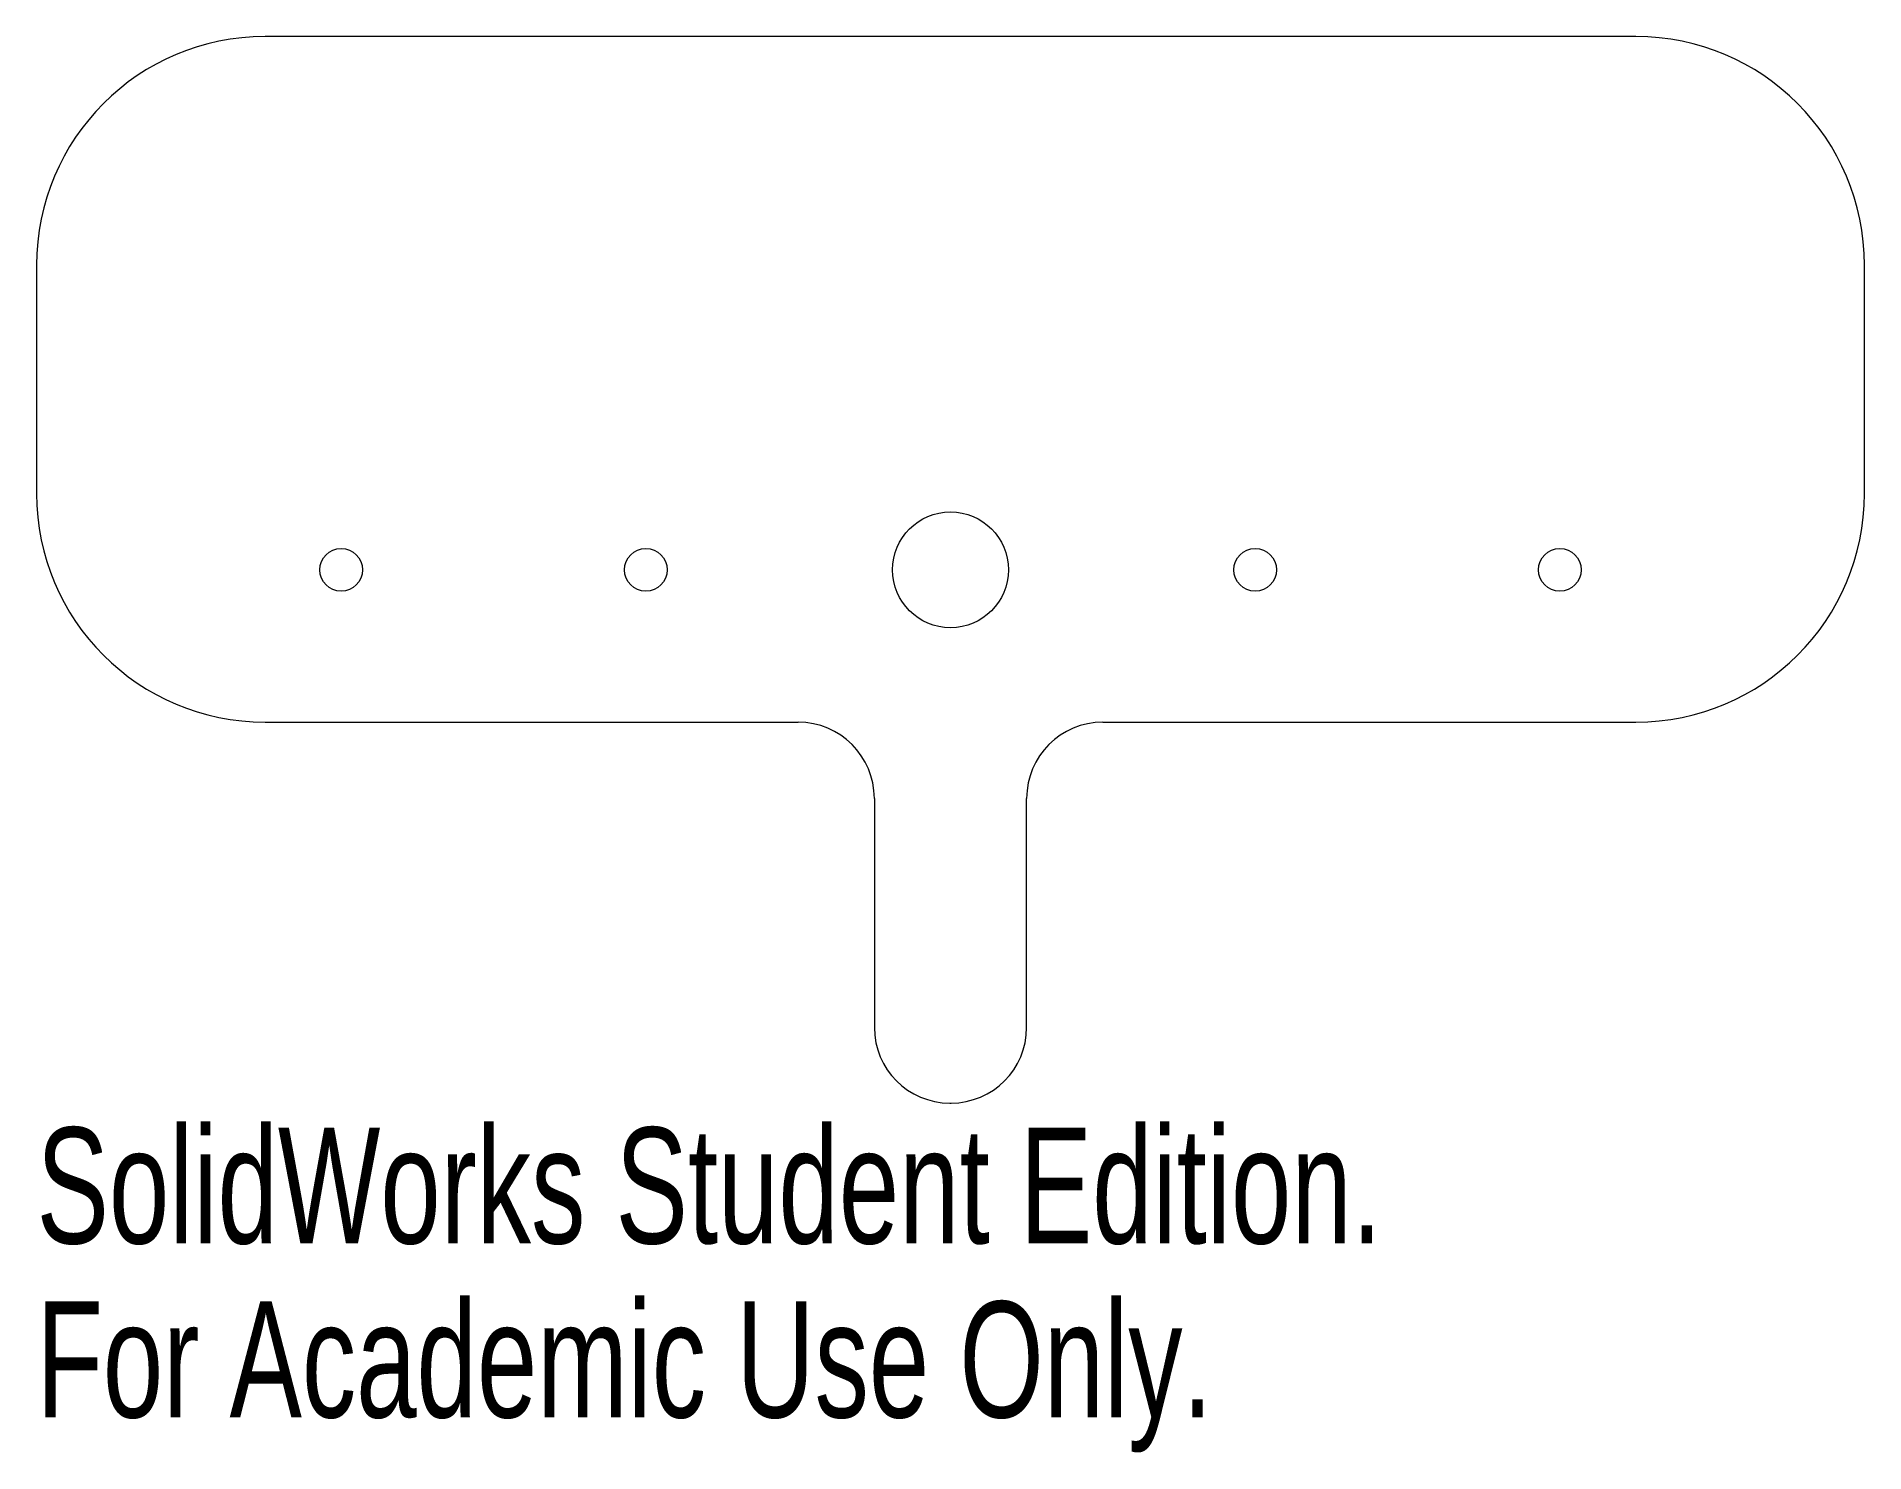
# Model space of a CAD drawing. Header units: inches. Extents: x -0.86 to 2.14, y -1.04 to 1.29.
import ezdxf

# ---------------------------------------------------------------- set-up
doc = ezdxf.new("R2010")
doc.units = ezdxf.units.IN
doc.header["$MEASUREMENT"] = 0
doc.styles.add('SLDTEXTSTYLE0', font='TXT', dxfattribs={"width": 0.7})

msp = doc.modelspace()

# ---------------------------------------------------------------- linework, layer by layer
at = {"color": 7, "linetype": 'Continuous', "lineweight": 15}
for p, q in [((1.7676, 1.2863), (-0.4824, 1.2863)), ((-0.8574, 0.9113), (-0.8574, 0.5363)), ((2.1426, 0.5363), (2.1426, 0.9113)), ((-0.4824, 0.1613), (0.3926, 0.1613)), ((0.8926, 0.1613), (1.7676, 0.1613)), ((0.5176, 0.0363), (0.5176, -0.3397)), ((0.7676, -0.3397), (0.7676, 0.0363)), ((0.6416, -0.4637), (0.6436, -0.4637))]:
    msp.add_line(p, q, dxfattribs=at)
for centre, radius in [((0.6426, 0.4113), 0.095), ((-0.3574, 0.4113), 0.035), ((0.1426, 0.4113), 0.035), ((1.1426, 0.4113), 0.035), ((1.6426, 0.4113), 0.035)]:
    msp.add_circle(centre, radius, dxfattribs=at)
for centre, radius, start, end in [((-0.4824, 0.9113), 0.375, 90, 180), ((1.7676, 0.9113), 0.375, 0, 90), ((-0.4824, 0.5363), 0.375, 180, 270), ((1.7676, 0.5363), 0.375, 270, 0), ((0.3926, 0.0363), 0.125, 0, 90), ((0.8926, 0.0363), 0.125, 90, 180), ((0.6416, -0.3397), 0.124, 180, 270), ((0.6436, -0.3397), 0.124, 270, 0)]:
    msp.add_arc(centre, radius, start, end, dxfattribs=at)

# ---------------------------------------------------------------- texts
at = {"color": 7, "linetype": 'Continuous', "char_height": 0.1903, "attachment_point": 1, "style": 'SLDTEXTSTYLE0'}
for s, insert in [('SolidWorks Student Edition.', (-0.8574, -0.5038)), ('For Academic Use Only.', (-0.8574, -0.7893))]:
    msp.add_mtext(s, dxfattribs=dict(at, insert=insert))

doc.saveas('drawing.dxf')
